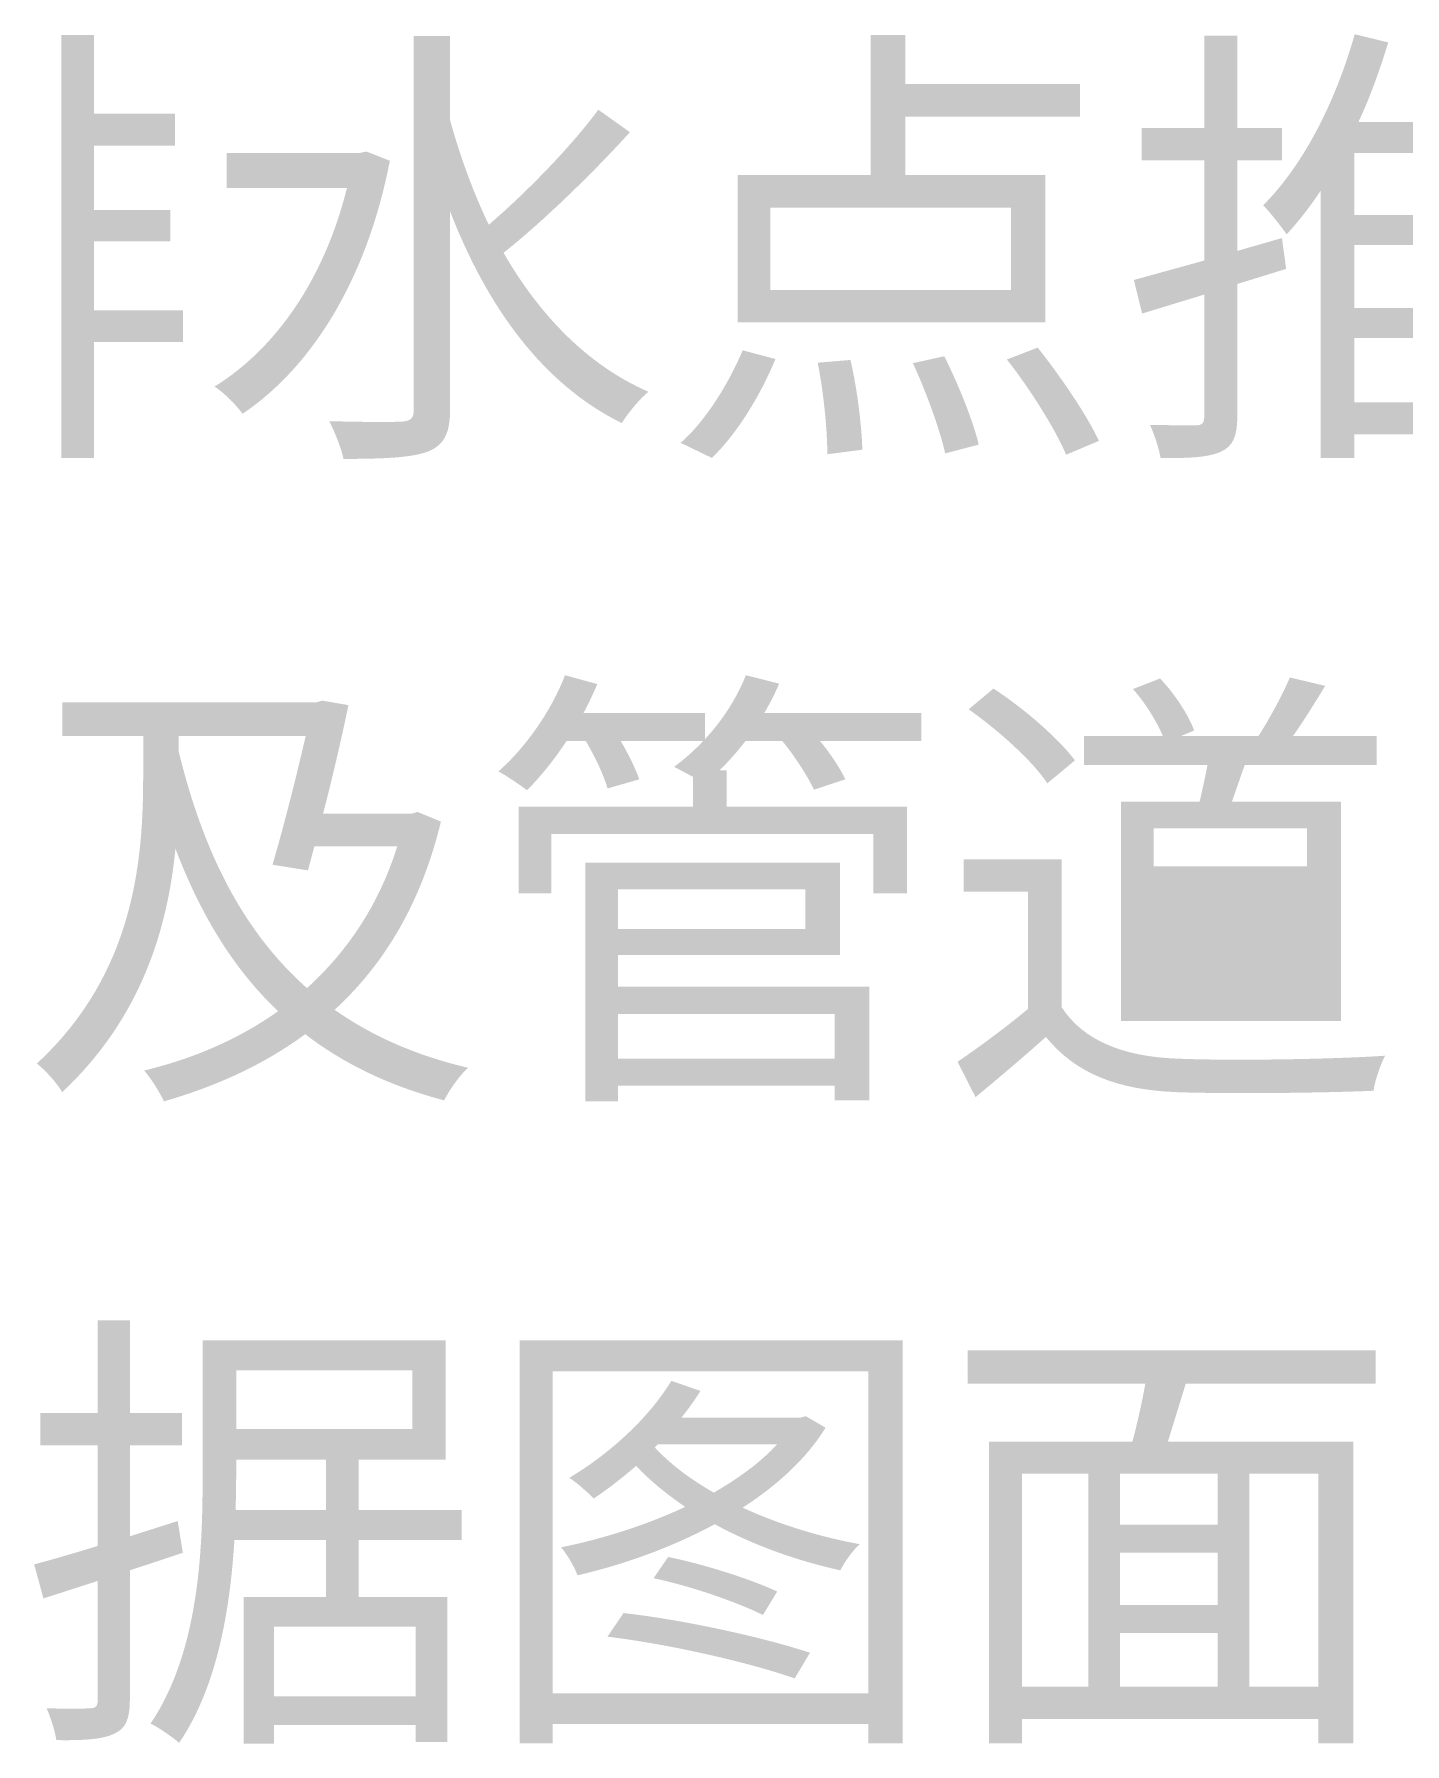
# Model space of a CAD drawing. Header units: millimetres. Extents: x -4600 to 229000, y -4300 to 19460.
# Drawn here: x 21455 to 22309, y 8972 to 10036 of the extents above; entities that cross this region are included whole.
import ezdxf

# ---------------------------------------------------------------- set-up
doc = ezdxf.new("R2010")
doc.units = ezdxf.units.MM
doc.header["$LTSCALE"] = 100
doc.layers.add('A-NOTE', color=7, linetype='Continuous', lineweight=18)

# ---------------------------------------------------------------- blocks, each defined once
blk = doc.blocks.new('A01_SHEET')
at = {"layer": 'A-NOTE'}
blk.add_hatch(color=256, dxfattribs=at).paths.add_polyline_path([(21472.3, 10035.7), (21472.3, 9772.4), (21492.7, 9772.4), (21492.7, 9844.6), (21548, 9844.6), (21548, 9864.3), (21492.7, 9864.3), (21492.7, 9907.3), (21540.2, 9907.3), (21540.2, 9926.8), (21492.7, 9926.8), (21492.7, 9966.9), (21543.1, 9966.9), (21543.1, 9986.7), (21492.7, 9986.7), (21492.7, 10035.7), (21472.3, 10035.7)])
h = blk.add_hatch(color=256, dxfattribs=at)
edge = h.paths.add_edge_path()
edge.add_spline(control_points=[(21806.7, 9989.2), (21789.8, 9966.3), (21762, 9937.7), (21738.5, 9917.6)], knot_values=[0, 0, 0, 0, 1, 1, 1, 1], degree=3, periodic=0)
edge.add_spline(control_points=[(21738.5, 9917.6), (21728.7, 9938), (21720.7, 9960), (21714.4, 9982.7)], knot_values=[0, 0, 0, 0, 1, 1, 1, 1], degree=3, periodic=0)
edge.add_line((21714.4, 9982.7), (21714.4, 10035.1))
edge.add_line((21714.4, 10035.1), (21691.8, 10035.1))
edge.add_line((21691.8, 10035.1), (21691.8, 9802.4))
edge.add_spline(control_points=[(21691.8, 9802.4), (21691.8, 9797), (21689.8, 9795.3), (21684.1, 9795), (21678.3, 9794.7), (21660, 9794.7), (21639.1, 9795.3)], knot_values=[0, 0, 0, 0, 1, 1, 1, 2, 2, 2, 2], degree=3, periodic=0)
edge.add_spline(control_points=[(21639.1, 9795.3), (21642.5, 9789), (21646.8, 9778.1), (21648, 9771.8)], knot_values=[0, 0, 0, 0, 1, 1, 1, 1], degree=3, periodic=0)
edge.add_spline(control_points=[(21648, 9771.8), (21674.6, 9771.8), (21690.9, 9772.7), (21700.7, 9776.4)], knot_values=[0, 0, 0, 0, 1, 1, 1, 1], degree=3, periodic=0)
edge.add_spline(control_points=[(21700.7, 9776.4), (21710.4, 9780.4), (21714.4, 9787.3), (21714.4, 9802.4)], knot_values=[0, 0, 0, 0, 1, 1, 1, 1], degree=3, periodic=0)
edge.add_line((21714.4, 9802.4), (21714.4, 9925.9))
edge.add_spline(control_points=[(21714.4, 9925.9), (21737.3, 9866.9), (21771.7, 9818.5), (21821.3, 9794.1)], knot_values=[0, 0, 0, 0, 1, 1, 1, 1], degree=3, periodic=0)
edge.add_spline(control_points=[(21821.3, 9794.1), (21825.3, 9800.4), (21832.5, 9809.3), (21837.9, 9813.6)], knot_values=[0, 0, 0, 0, 1, 1, 1, 1], degree=3, periodic=0)
edge.add_spline(control_points=[(21837.9, 9813.6), (21799.8, 9830.2), (21770, 9861.5), (21747.7, 9900.1)], knot_values=[0, 0, 0, 0, 1, 1, 1, 1], degree=3, periodic=0)
edge.add_spline(control_points=[(21747.7, 9900.1), (21772.6, 9919.9), (21803.5, 9950), (21826.4, 9975.2)], knot_values=[0, 0, 0, 0, 1, 1, 1, 1], degree=3, periodic=0)
edge.add_line((21826.4, 9975.2), (21806.7, 9989.2))
h = blk.add_hatch(color=256, dxfattribs=at)
h.paths.add_polyline_path([(21893.5, 9948.6), (21893.5, 9856.9), (22085.1, 9856.9), (22085.1, 9948.6), (21997.8, 9948.6), (21997.8, 9984.9), (22106.6, 9984.9), (22106.6, 10005.3), (21997.8, 10005.3), (21997.8, 10035.7), (21976.3, 10035.7), (21976.3, 9948.6), (21893.5, 9948.6)])
h.paths.add_polyline_path([(21913.8, 9928.2), (22063.7, 9928.2), (22063.7, 9876.9), (21913.8, 9876.9), (21913.8, 9928.2)], flags=0)
h = blk.add_hatch(color=256, dxfattribs=at)
edge = h.paths.add_edge_path()
edge.add_line((22184, 10035.4), (22184, 9977.8))
edge.add_line((22184, 9977.8), (22145, 9977.8))
edge.add_line((22145, 9977.8), (22145, 9957.7))
edge.add_line((22145, 9957.7), (22184, 9957.7))
edge.add_line((22184, 9957.7), (22184, 9895.3))
edge.add_line((22184, 9895.3), (22140.2, 9883.2))
edge.add_line((22140.2, 9883.2), (22145.3, 9862.3))
edge.add_line((22145.3, 9862.3), (22184, 9874.1))
edge.add_line((22184, 9874.1), (22184, 9798.2))
edge.add_spline(control_points=[(22184, 9798.2), (22184, 9794.1), (22182.6, 9792.7), (22178.8, 9792.7), (22175.1, 9792.7), (22163.4, 9792.7), (22150.2, 9793)], knot_values=[0, 0, 0, 0, 1, 1, 1, 2, 2, 2, 2], degree=3, periodic=0)
edge.add_spline(control_points=[(22150.2, 9793), (22153, 9787), (22155.9, 9777.8), (22156.8, 9772.4)], knot_values=[0, 0, 0, 0, 1, 1, 1, 1], degree=3, periodic=0)
edge.add_spline(control_points=[(22156.8, 9772.4), (22175.7, 9772.1), (22187.1, 9772.9), (22194.6, 9776.4), (22202, 9779.8), (22204.6, 9786.1), (22204.6, 9798.4)], knot_values=[0, 0, 0, 0, 1, 1, 1, 2, 2, 2, 2], degree=3, periodic=0)
edge.add_line((22204.6, 9798.4), (22204.6, 9880.7))
edge.add_line((22204.6, 9880.7), (22235, 9890.1))
edge.add_line((22235, 9890.1), (22232.4, 9909.3))
edge.add_line((22232.4, 9909.3), (22204.6, 9901.3))
edge.add_line((22204.6, 9901.3), (22204.6, 9957.7))
edge.add_line((22204.6, 9957.7), (22232.4, 9957.7))
edge.add_line((22232.4, 9957.7), (22232.4, 9977.8))
edge.add_line((22232.4, 9977.8), (22204.6, 9977.8))
edge.add_line((22204.6, 9977.8), (22204.6, 10035.4))
edge.add_line((22204.6, 10035.4), (22184, 10035.4))
h = blk.add_hatch(color=256, dxfattribs=at)
edge = h.paths.add_edge_path()
edge.add_spline(control_points=[(22277.7, 10036.2), (22265.9, 9994.4), (22245.9, 9954.9), (22220.7, 9929.7)], knot_values=[0, 0, 0, 0, 1, 1, 1, 1], degree=3, periodic=0)
edge.add_spline(control_points=[(22220.7, 9929.7), (22225.2, 9925.1), (22232.4, 9915.9), (22235.3, 9911.6)], knot_values=[0, 0, 0, 0, 1, 1, 1, 1], degree=3, periodic=0)
edge.add_spline(control_points=[(22235.3, 9911.6), (22242.7, 9919.6), (22249.9, 9928.8), (22256.5, 9938.8)], knot_values=[0, 0, 0, 0, 1, 1, 1, 1], degree=3, periodic=0)
edge.add_line((22256.5, 9938.8), (22256.5, 9772.4))
edge.add_line((22256.5, 9772.4), (22277.4, 9772.4))
edge.add_line((22277.4, 9772.4), (22277.4, 9787))
edge.add_line((22277.4, 9787), (22407.4, 9787))
edge.add_line((22407.4, 9787), (22407.4, 9807))
edge.add_line((22407.4, 9807), (22344.1, 9807))
edge.add_line((22344.1, 9807), (22344.1, 9847.1))
edge.add_line((22344.1, 9847.1), (22395.7, 9847.1))
edge.add_line((22395.7, 9847.1), (22395.7, 9865.8))
edge.add_line((22395.7, 9865.8), (22344.1, 9865.8))
edge.add_line((22344.1, 9865.8), (22344.1, 9905))
edge.add_line((22344.1, 9905), (22395.7, 9905))
edge.add_line((22395.7, 9905), (22395.7, 9923.6))
edge.add_line((22395.7, 9923.6), (22344.1, 9923.6))
edge.add_line((22344.1, 9923.6), (22344.1, 9962.3))
edge.add_line((22344.1, 9962.3), (22402.6, 9962.3))
edge.add_line((22402.6, 9962.3), (22402.6, 9981.5))
edge.add_line((22402.6, 9981.5), (22345.3, 9981.5))
edge.add_spline(control_points=[(22345.3, 9981.5), (22352.4, 9996.1), (22359.9, 10013.9), (22366.2, 10029.6)], knot_values=[0, 0, 0, 0, 1, 1, 1, 1], degree=3, periodic=0)
edge.add_line((22366.2, 10029.6), (22343.8, 10035.1))
edge.add_spline(control_points=[(22343.8, 10035.1), (22339.5, 10019.3), (22331.5, 9998.1), (22324.1, 9981.5)], knot_values=[0, 0, 0, 0, 1, 1, 1, 1], degree=3, periodic=0)
edge.add_line((22324.1, 9981.5), (22280, 9981.5))
edge.add_spline(control_points=[(22280, 9981.5), (22287.4, 9997.3), (22293.4, 10014.2), (22298.6, 10031.1)], knot_values=[0, 0, 0, 0, 1, 1, 1, 1], degree=3, periodic=0)
edge.add_line((22298.6, 10031.1), (22277.7, 10036.2))
h.paths.add_polyline_path([(22323.8, 9847.1), (22323.8, 9807), (22277.4, 9807), (22277.4, 9847.1), (22323.8, 9847.1)], flags=0)
h.paths.add_polyline_path([(22323.8, 9905), (22323.8, 9865.8), (22277.4, 9865.8), (22277.4, 9905), (22323.8, 9905)], flags=0)
h.paths.add_polyline_path([(22323.8, 9923.6), (22277.4, 9923.6), (22277.4, 9962.3), (22323.8, 9962.3), (22323.8, 9923.6)], flags=0)
h = blk.add_hatch(color=256, dxfattribs=at)
edge = h.paths.add_edge_path()
edge.add_line((21575.2, 9962.3), (21575.2, 9940.5))
edge.add_line((21575.2, 9940.5), (21650.2, 9940.5))
edge.add_spline(control_points=[(21650.2, 9940.5), (21635.9, 9883.2), (21605.6, 9840.3), (21567.7, 9816.8)], knot_values=[0, 0, 0, 0, 1, 1, 1, 1], degree=3, periodic=0)
edge.add_spline(control_points=[(21567.7, 9816.8), (21573.2, 9813.6), (21581.5, 9805), (21585.2, 9799.9)], knot_values=[0, 0, 0, 0, 1, 1, 1, 1], degree=3, periodic=0)
edge.add_spline(control_points=[(21585.2, 9799.9), (21627.3, 9828.2), (21662.3, 9882.1), (21676.9, 9957.4)], knot_values=[0, 0, 0, 0, 1, 1, 1, 1], degree=3, periodic=0)
edge.add_line((21676.9, 9957.4), (21662.3, 9963.2))
edge.add_line((21662.3, 9963.2), (21658.3, 9962.3))
edge.add_line((21658.3, 9962.3), (21575.2, 9962.3))
h = blk.add_hatch(color=256, dxfattribs=at)
edge = h.paths.add_edge_path()
edge.add_spline(control_points=[(21896.6, 9839.4), (21887.7, 9818.2), (21873.1, 9795), (21858, 9781.8)], knot_values=[0, 0, 0, 0, 1, 1, 1, 1], degree=3, periodic=0)
edge.add_line((21858, 9781.8), (21877.4, 9772.4))
edge.add_spline(control_points=[(21877.4, 9772.4), (21893.2, 9787.6), (21907.8, 9811.6), (21917, 9834)], knot_values=[0, 0, 0, 0, 1, 1, 1, 1], degree=3, periodic=0)
edge.add_line((21917, 9834), (21896.6, 9839.4))
h = blk.add_hatch(color=256, dxfattribs=at)
edge = h.paths.add_edge_path()
edge.add_spline(control_points=[(22002.6, 9831.4), (22010.9, 9813.6), (22019.5, 9789.6), (22022.7, 9775.2)], knot_values=[0, 0, 0, 0, 1, 1, 1, 1], degree=3, periodic=0)
edge.add_line((22022.7, 9775.2), (22043.6, 9780.7))
edge.add_spline(control_points=[(22043.6, 9780.7), (22040.2, 9795), (22031, 9818.2), (22022.1, 9835.7)], knot_values=[0, 0, 0, 0, 1, 1, 1, 1], degree=3, periodic=0)
edge.add_line((22022.1, 9835.7), (22002.6, 9831.4))
h = blk.add_hatch(color=256, dxfattribs=at)
edge = h.paths.add_edge_path()
edge.add_spline(control_points=[(22061.1, 9833.7), (22075.4, 9815.6), (22091.4, 9790.1), (22098, 9774.4)], knot_values=[0, 0, 0, 0, 1, 1, 1, 1], degree=3, periodic=0)
edge.add_line((22098, 9774.4), (22118.4, 9783))
edge.add_spline(control_points=[(22118.4, 9783), (22111.2, 9798.7), (22094.6, 9823.1), (22080.3, 9841.1)], knot_values=[0, 0, 0, 0, 1, 1, 1, 1], degree=3, periodic=0)
edge.add_line((22080.3, 9841.1), (22061.1, 9833.7))
h = blk.add_hatch(color=256, dxfattribs=at)
edge = h.paths.add_edge_path()
edge.add_spline(control_points=[(21943.3, 9831.7), (21947.1, 9813), (21949.3, 9789), (21949.3, 9774.7)], knot_values=[0, 0, 0, 0, 1, 1, 1, 1], degree=3, periodic=0)
edge.add_line((21949.3, 9774.7), (21971.1, 9777.5))
edge.add_spline(control_points=[(21971.1, 9777.5), (21970.8, 9791.3), (21968, 9815.1), (21963.7, 9833.4)], knot_values=[0, 0, 0, 0, 1, 1, 1, 1], degree=3, periodic=0)
edge.add_line((21963.7, 9833.4), (21943.3, 9831.7))
h = blk.add_hatch(color=256, dxfattribs=at)
edge = h.paths.add_edge_path()
edge.add_spline(control_points=[(21898.6, 9637.1), (21892.9, 9622.8), (21884, 9609), (21873.1, 9597.3)], knot_values=[0, 0, 0, 0, 1, 1, 1, 1], degree=3, periodic=0)
edge.add_line((21873.1, 9597.3), (21873.1, 9613.6))
edge.add_line((21873.1, 9613.6), (21797.5, 9613.6))
edge.add_spline(control_points=[(21797.5, 9613.6), (21800.7, 9619.6), (21803.5, 9625.6), (21806.1, 9631.6)], knot_values=[0, 0, 0, 0, 1, 1, 1, 1], degree=3, periodic=0)
edge.add_line((21806.1, 9631.6), (21786, 9637.1))
edge.add_spline(control_points=[(21786, 9637.1), (21777.2, 9614.5), (21761.4, 9592.1), (21744.5, 9577.2)], knot_values=[0, 0, 0, 0, 1, 1, 1, 1], degree=3, periodic=0)
edge.add_spline(control_points=[(21744.5, 9577.2), (21749.4, 9574.6), (21758.3, 9568.6), (21762.3, 9565.5)], knot_values=[0, 0, 0, 0, 1, 1, 1, 1], degree=3, periodic=0)
edge.add_spline(control_points=[(21762.3, 9565.5), (21770.6, 9573.8), (21779.2, 9584.4), (21786.9, 9596.1)], knot_values=[0, 0, 0, 0, 1, 1, 1, 1], degree=3, periodic=0)
edge.add_line((21786.9, 9596.1), (21798.9, 9596.1))
edge.add_spline(control_points=[(21798.9, 9596.1), (21804.7, 9586.4), (21810.4, 9574.3), (21812.4, 9566.6)], knot_values=[0, 0, 0, 0, 1, 1, 1, 1], degree=3, periodic=0)
edge.add_line((21812.4, 9566.6), (21832.2, 9572.3))
edge.add_spline(control_points=[(21832.2, 9572.3), (21829.9, 9578.9), (21825.6, 9587.8), (21820.7, 9596.1)], knot_values=[0, 0, 0, 0, 1, 1, 1, 1], degree=3, periodic=0)
edge.add_line((21820.7, 9596.1), (21872, 9596.1))
edge.add_spline(control_points=[(21872, 9596.1), (21866.3, 9590.1), (21860.2, 9584.7), (21853.9, 9580.1)], knot_values=[0, 0, 0, 0, 1, 1, 1, 1], degree=3, periodic=0)
edge.add_line((21853.9, 9580.1), (21865.7, 9573.8))
edge.add_line((21865.7, 9573.8), (21865.7, 9555.2))
edge.add_line((21865.7, 9555.2), (21757.1, 9555.2))
edge.add_line((21757.1, 9555.2), (21757.1, 9501.3))
edge.add_line((21757.1, 9501.3), (21777.4, 9501.3))
edge.add_line((21777.4, 9501.3), (21777.4, 9538.2))
edge.add_line((21777.4, 9538.2), (21978, 9538.2))
edge.add_line((21978, 9538.2), (21978, 9501.3))
edge.add_line((21978, 9501.3), (21998.9, 9501.3))
edge.add_line((21998.9, 9501.3), (21998.9, 9555.2))
edge.add_line((21998.9, 9555.2), (21886.6, 9555.2))
edge.add_line((21886.6, 9555.2), (21886.6, 9577.8))
edge.add_line((21886.6, 9577.8), (21882, 9577.8))
edge.add_spline(control_points=[(21882, 9577.8), (21887.7, 9583.2), (21893.2, 9589.5), (21898.3, 9596.1)], knot_values=[0, 0, 0, 0, 1, 1, 1, 1], degree=3, periodic=0)
edge.add_line((21898.3, 9596.1), (21921.3, 9596.1))
edge.add_spline(control_points=[(21921.3, 9596.1), (21929.3, 9586.4), (21937.3, 9573.8), (21941, 9565.8)], knot_values=[0, 0, 0, 0, 1, 1, 1, 1], degree=3, periodic=0)
edge.add_line((21941, 9565.8), (21960.5, 9572.3))
edge.add_spline(control_points=[(21960.5, 9572.3), (21957.4, 9578.9), (21951.4, 9588.1), (21944.8, 9596.1)], knot_values=[0, 0, 0, 0, 1, 1, 1, 1], degree=3, periodic=0)
edge.add_line((21944.8, 9596.1), (22007.8, 9596.1))
edge.add_line((22007.8, 9596.1), (22007.8, 9613.6))
edge.add_line((22007.8, 9613.6), (21910.1, 9613.6))
edge.add_spline(control_points=[(21910.1, 9613.6), (21913.5, 9619.6), (21916.7, 9625.6), (21919.3, 9631.9)], knot_values=[0, 0, 0, 0, 1, 1, 1, 1], degree=3, periodic=0)
edge.add_line((21919.3, 9631.9), (21898.6, 9637.1))
h = blk.add_hatch(color=256, dxfattribs=at)
edge = h.paths.add_edge_path()
edge.add_line((22132.1, 9558.3), (22132.1, 9421.9))
edge.add_line((22132.1, 9421.9), (22269.1, 9421.9))
edge.add_line((22269.1, 9421.9), (22269.1, 9558.3))
edge.add_line((22269.1, 9558.3), (22201.2, 9558.3))
edge.add_line((22201.2, 9558.3), (22209.2, 9581.2))
edge.add_line((22209.2, 9581.2), (22291.4, 9581.2))
edge.add_line((22291.4, 9581.2), (22291.4, 9599.3))
edge.add_line((22291.4, 9599.3), (22239.3, 9599.3))
edge.add_spline(control_points=[(22239.3, 9599.3), (22245.6, 9608.2), (22252.7, 9619.6), (22259.3, 9630.5)], knot_values=[0, 0, 0, 0, 1, 1, 1, 1], degree=3, periodic=0)
edge.add_line((22259.3, 9630.5), (22237.3, 9635.7))
edge.add_spline(control_points=[(22237.3, 9635.7), (22233, 9625.3), (22224.4, 9609.6), (22217.8, 9599.3)], knot_values=[0, 0, 0, 0, 1, 1, 1, 1], degree=3, periodic=0)
edge.add_line((22217.8, 9599.3), (22169.7, 9599.3))
edge.add_line((22169.7, 9599.3), (22177.7, 9602.7))
edge.add_spline(control_points=[(22177.7, 9602.7), (22174.5, 9611.9), (22165.6, 9625.6), (22156.5, 9635.1)], knot_values=[0, 0, 0, 0, 1, 1, 1, 1], degree=3, periodic=0)
edge.add_line((22156.5, 9635.1), (22139.6, 9628.5))
edge.add_spline(control_points=[(22139.6, 9628.5), (22147.3, 9619.9), (22154.5, 9608.2), (22158.2, 9599.3)], knot_values=[0, 0, 0, 0, 1, 1, 1, 1], degree=3, periodic=0)
edge.add_line((22158.2, 9599.3), (22109.2, 9599.3))
edge.add_line((22109.2, 9599.3), (22109.2, 9581.2))
edge.add_line((22109.2, 9581.2), (22186, 9581.2))
edge.add_spline(control_points=[(22186, 9581.2), (22184.6, 9573.8), (22182.8, 9565.5), (22181.1, 9558.3)], knot_values=[0, 0, 0, 0, 1, 1, 1, 1], degree=3, periodic=0)
edge.add_line((22181.1, 9558.3), (22132.1, 9558.3))
h.paths.add_polyline_path([(22152.5, 9541.7), (22247.9, 9541.7), (22247.9, 9518.2), (22152.5, 9518.2), (22152.5, 9541.7)], flags=0)
h = blk.add_hatch(color=256, dxfattribs=at)
edge = h.paths.add_edge_path()
edge.add_spline(control_points=[(22037.3, 9615.9), (22055.6, 9603), (22077.1, 9583.8), (22086.3, 9569.8)], knot_values=[0, 0, 0, 0, 1, 1, 1, 1], degree=3, periodic=0)
edge.add_line((22086.3, 9569.8), (22103.5, 9584.1))
edge.add_spline(control_points=[(22103.5, 9584.1), (22093.2, 9597.8), (22071.7, 9616.5), (22052.8, 9628.8)], knot_values=[0, 0, 0, 0, 1, 1, 1, 1], degree=3, periodic=0)
edge.add_line((22052.8, 9628.8), (22037.3, 9615.9))
h = blk.add_hatch(color=256, dxfattribs=at)
edge = h.paths.add_edge_path()
edge.add_line((21472.9, 9620.2), (21472.9, 9599.3))
edge.add_line((21472.9, 9599.3), (21523.3, 9599.3))
edge.add_line((21523.3, 9599.3), (21523.3, 9575.2))
edge.add_spline(control_points=[(21523.3, 9575.2), (21523.3, 9523.9), (21518.7, 9452.3), (21457.1, 9395.3)], knot_values=[0, 0, 0, 0, 1, 1, 1, 1], degree=3, periodic=0)
edge.add_spline(control_points=[(21457.1, 9395.3), (21462, 9391.6), (21469.8, 9383), (21472.9, 9377.5)], knot_values=[0, 0, 0, 0, 1, 1, 1, 1], degree=3, periodic=0)
edge.add_spline(control_points=[(21472.9, 9377.5), (21522.8, 9424.5), (21538.5, 9480.1), (21543.4, 9529.1)], knot_values=[0, 0, 0, 0, 1, 1, 1, 1], degree=3, periodic=0)
edge.add_spline(control_points=[(21543.4, 9529.1), (21558.9, 9488.4), (21579.2, 9454.6), (21607.3, 9427.9)], knot_values=[0, 0, 0, 0, 1, 1, 1, 1], degree=3, periodic=0)
edge.add_spline(control_points=[(21607.3, 9427.9), (21582.3, 9410.2), (21554, 9398.2), (21523.9, 9391)], knot_values=[0, 0, 0, 0, 1, 1, 1, 1], degree=3, periodic=0)
edge.add_spline(control_points=[(21523.9, 9391), (21528.2, 9386.1), (21533.6, 9377.5), (21536.2, 9371.8)], knot_values=[0, 0, 0, 0, 1, 1, 1, 1], degree=3, periodic=0)
edge.add_spline(control_points=[(21536.2, 9371.8), (21568.3, 9381), (21598.1, 9394.4), (21624.2, 9413.6)], knot_values=[0, 0, 0, 0, 1, 1, 1, 1], degree=3, periodic=0)
edge.add_spline(control_points=[(21624.2, 9413.6), (21648, 9395.3), (21676.3, 9381.5), (21710.7, 9372.4)], knot_values=[0, 0, 0, 0, 1, 1, 1, 1], degree=3, periodic=0)
edge.add_spline(control_points=[(21710.7, 9372.4), (21713.8, 9378.7), (21720.4, 9388.1), (21725.6, 9392.7)], knot_values=[0, 0, 0, 0, 1, 1, 1, 1], degree=3, periodic=0)
edge.add_spline(control_points=[(21725.6, 9392.7), (21692.9, 9400.4), (21665.7, 9412.5), (21642.5, 9428.8)], knot_values=[0, 0, 0, 0, 1, 1, 1, 1], degree=3, periodic=0)
edge.add_spline(control_points=[(21642.5, 9428.8), (21673.2, 9456.9), (21696.4, 9495), (21708.7, 9546)], knot_values=[0, 0, 0, 0, 1, 1, 1, 1], degree=3, periodic=0)
edge.add_line((21708.7, 9546), (21694.1, 9552))
edge.add_line((21694.1, 9552), (21690.4, 9550.9))
edge.add_line((21690.4, 9550.9), (21635.3, 9550.9))
edge.add_spline(control_points=[(21635.3, 9550.9), (21641.4, 9574.3), (21647.1, 9599), (21651.1, 9618.5)], knot_values=[0, 0, 0, 0, 1, 1, 1, 1], degree=3, periodic=0)
edge.add_line((21651.1, 9618.5), (21634.8, 9621.3))
edge.add_line((21634.8, 9621.3), (21631.1, 9620.2))
edge.add_line((21631.1, 9620.2), (21472.9, 9620.2))
edge = h.paths.add_edge_path(flags=0)
edge.add_spline(control_points=[(21625.3, 9442.3), (21584.9, 9478.1), (21560.3, 9528.2), (21545.4, 9589.8)], knot_values=[0, 0, 0, 0, 1, 1, 1, 1], degree=3, periodic=0)
edge.add_line((21545.4, 9589.8), (21545.4, 9599.3))
edge.add_line((21545.4, 9599.3), (21624.5, 9599.3))
edge.add_spline(control_points=[(21624.5, 9599.3), (21619, 9575.5), (21611, 9543.4), (21603.8, 9519.1)], knot_values=[0, 0, 0, 0, 1, 1, 1, 1], degree=3, periodic=0)
edge.add_line((21603.8, 9519.1), (21625.9, 9515.6))
edge.add_line((21625.9, 9515.6), (21629.9, 9530.5))
edge.add_line((21629.9, 9530.5), (21681.5, 9530.5))
edge.add_spline(control_points=[(21681.5, 9530.5), (21670, 9493.8), (21650.2, 9464.9), (21625.3, 9442.3)], knot_values=[0, 0, 0, 0, 1, 1, 1, 1], degree=3, periodic=0)
h = blk.add_hatch(color=256, dxfattribs=at)
h.paths.add_polyline_path([(21798.6, 9520.5), (21798.6, 9371.8), (21819, 9371.8), (21819, 9381.5), (21953.9, 9381.5), (21953.9, 9372.4), (21975.4, 9372.4), (21975.4, 9443.1), (21819, 9443.1), (21819, 9462.9), (21957.1, 9462.9), (21957.1, 9520.5), (21798.6, 9520.5)])
h.paths.add_polyline_path([(21953.9, 9398.4), (21819, 9398.4), (21819, 9426.2), (21953.9, 9426.2), (21953.9, 9398.4)], flags=0)
h.paths.add_polyline_path([(21819, 9503.9), (21935.6, 9503.9), (21935.6, 9479.2), (21819, 9479.2), (21819, 9503.9)], flags=0)
h = blk.add_hatch(color=256, dxfattribs=at)
edge = h.paths.add_edge_path()
edge.add_line((22095.2, 9522.5), (22034.1, 9522.5))
edge.add_line((22034.1, 9522.5), (22034.1, 9502.4))
edge.add_line((22034.1, 9502.4), (22074.3, 9502.4))
edge.add_line((22074.3, 9502.4), (22074.3, 9429.4))
edge.add_spline(control_points=[(22074.3, 9429.4), (22059.9, 9417.3), (22043.3, 9405.3), (22030.4, 9396.4)], knot_values=[0, 0, 0, 0, 1, 1, 1, 1], degree=3, periodic=0)
edge.add_line((22030.4, 9396.4), (22041.6, 9374.4))
edge.add_spline(control_points=[(22041.6, 9374.4), (22057.1, 9387.3), (22071.7, 9399.6), (22085.4, 9411.9)], knot_values=[0, 0, 0, 0, 1, 1, 1, 1], degree=3, periodic=0)
edge.add_spline(control_points=[(22085.4, 9411.9), (22103.8, 9389.3), (22129.5, 9379), (22167.1, 9377.5), (22198.9, 9376.4), (22258.2, 9377), (22289.4, 9378.4)], knot_values=[0, 0, 0, 0, 1, 1, 1, 2, 2, 2, 2], degree=3, periodic=0)
edge.add_spline(control_points=[(22289.4, 9378.4), (22290.3, 9385), (22294, 9395.3), (22296.6, 9400.2)], knot_values=[0, 0, 0, 0, 1, 1, 1, 1], degree=3, periodic=0)
edge.add_spline(control_points=[(22296.6, 9400.2), (22262.5, 9397.9), (22198.3, 9397), (22167.1, 9398.4), (22133.8, 9399.6), (22108.6, 9409.6), (22095.2, 9430.5)], knot_values=[0, 0, 0, 0, 1, 1, 1, 2, 2, 2, 2], degree=3, periodic=0)
edge.add_line((22095.2, 9430.5), (22095.2, 9522.5))
h.paths.add_polyline_path([(22152.5, 9462.9), (22247.9, 9462.9), (22247.9, 9438.8), (22152.5, 9438.8), (22152.5, 9462.9)], flags=0)
h.paths.add_polyline_path([(22152.5, 9502.4), (22247.9, 9502.4), (22247.9, 9478.7), (22152.5, 9478.7), (22152.5, 9502.4)], flags=0)
h = blk.add_hatch(color=256, dxfattribs=at)
edge = h.paths.add_edge_path()
edge.add_line((21495, 9235.4), (21495, 9177.8))
edge.add_line((21495, 9177.8), (21459.2, 9177.8))
edge.add_line((21459.2, 9177.8), (21459.2, 9157.7))
edge.add_line((21459.2, 9157.7), (21495, 9157.7))
edge.add_line((21495, 9157.7), (21495, 9095))
edge.add_spline(control_points=[(21495, 9095), (21480.1, 9090.4), (21466.3, 9086.4), (21455.4, 9083.5)], knot_values=[0, 0, 0, 0, 1, 1, 1, 1], degree=3, periodic=0)
edge.add_line((21455.4, 9083.5), (21461.2, 9062.3))
edge.add_line((21461.2, 9062.3), (21495, 9073.2))
edge.add_line((21495, 9073.2), (21495, 8999))
edge.add_spline(control_points=[(21495, 8999), (21495, 8995), (21493.5, 8993.9), (21490.1, 8993.9)], knot_values=[0, 0, 0, 0, 1, 1, 1, 1], degree=3, periodic=0)
edge.add_spline(control_points=[(21490.1, 8993.9), (21486.7, 8993.6), (21475.5, 8993.6), (21463.2, 8993.9)], knot_values=[0, 0, 0, 0, 1, 1, 1, 1], degree=3, periodic=0)
edge.add_spline(control_points=[(21463.2, 8993.9), (21465.7, 8988.1), (21468.6, 8979.2), (21469.2, 8974.1)], knot_values=[0, 0, 0, 0, 1, 1, 1, 1], degree=3, periodic=0)
edge.add_spline(control_points=[(21469.2, 8974.1), (21487.2, 8973.8), (21498.4, 8974.7), (21505.3, 8978.1)], knot_values=[0, 0, 0, 0, 1, 1, 1, 1], degree=3, periodic=0)
edge.add_spline(control_points=[(21505.3, 8978.1), (21512.4, 8981.2), (21515, 8987.3), (21515, 8999)], knot_values=[0, 0, 0, 0, 1, 1, 1, 1], degree=3, periodic=0)
edge.add_line((21515, 8999), (21515, 9079.8))
edge.add_line((21515, 9079.8), (21548, 9090.7))
edge.add_line((21548, 9090.7), (21544.8, 9110.5))
edge.add_line((21544.8, 9110.5), (21515, 9101))
edge.add_line((21515, 9101), (21515, 9157.7))
edge.add_line((21515, 9157.7), (21547.4, 9157.7))
edge.add_line((21547.4, 9157.7), (21547.4, 9177.8))
edge.add_line((21547.4, 9177.8), (21515, 9177.8))
edge.add_line((21515, 9177.8), (21515, 9235.4))
edge.add_line((21515, 9235.4), (21495, 9235.4))
h = blk.add_hatch(color=256, dxfattribs=at)
edge = h.paths.add_edge_path()
edge.add_line((21585.8, 9063.2), (21585.8, 8971.8))
edge.add_line((21585.8, 8971.8), (21604.7, 8971.8))
edge.add_line((21604.7, 8971.8), (21604.7, 8983.5))
edge.add_line((21604.7, 8983.5), (21692.9, 8983.5))
edge.add_line((21692.9, 8983.5), (21692.9, 8972.9))
edge.add_line((21692.9, 8972.9), (21712.7, 8972.9))
edge.add_line((21712.7, 8972.9), (21712.7, 9063.2))
edge.add_line((21712.7, 9063.2), (21657.4, 9063.2))
edge.add_line((21657.4, 9063.2), (21657.4, 9098.7))
edge.add_line((21657.4, 9098.7), (21721.6, 9098.7))
edge.add_line((21721.6, 9098.7), (21721.6, 9117.3))
edge.add_line((21721.6, 9117.3), (21657.4, 9117.3))
edge.add_line((21657.4, 9117.3), (21657.4, 9148.8))
edge.add_line((21657.4, 9148.8), (21711.6, 9148.8))
edge.add_line((21711.6, 9148.8), (21711.6, 9223))
edge.add_line((21711.6, 9223), (21560.3, 9223))
edge.add_line((21560.3, 9223), (21560.3, 9136.5))
edge.add_spline(control_points=[(21560.3, 9136.5), (21560.3, 9091), (21557.7, 9028.5), (21527.9, 8984.4)], knot_values=[0, 0, 0, 0, 1, 1, 1, 1], degree=3, periodic=0)
edge.add_spline(control_points=[(21527.9, 8984.4), (21532.8, 8982.1), (21541.7, 8975.8), (21545.7, 8972.4)], knot_values=[0, 0, 0, 0, 1, 1, 1, 1], degree=3, periodic=0)
edge.add_spline(control_points=[(21545.7, 8972.4), (21569.5, 9007.3), (21577.5, 9056), (21580.1, 9098.7)], knot_values=[0, 0, 0, 0, 1, 1, 1, 1], degree=3, periodic=0)
edge.add_line((21580.1, 9098.7), (21637.1, 9098.7))
edge.add_line((21637.1, 9098.7), (21637.1, 9063.2))
edge.add_line((21637.1, 9063.2), (21585.8, 9063.2))
h.paths.add_polyline_path([(21581.2, 9204.4), (21690.9, 9204.4), (21690.9, 9167.8), (21581.2, 9167.8), (21581.2, 9204.4)], flags=0)
h.paths.add_polyline_path([(21604.7, 9001.3), (21604.7, 9044.8), (21692.9, 9044.8), (21692.9, 9001.3), (21604.7, 9001.3)], flags=0)
h.paths.add_polyline_path([(21581.2, 9148.8), (21637.1, 9148.8), (21637.1, 9117.3), (21580.9, 9117.3), (21581.2, 9136.5), (21581.2, 9148.8)], flags=0)
h = blk.add_hatch(color=256, dxfattribs=at)
h.paths.add_polyline_path([(21757.7, 9223), (21757.7, 8972.1), (21778.3, 8972.1), (21778.3, 8984.1), (21974.8, 8984.1), (21974.8, 8972.1), (21996.3, 8972.1), (21996.3, 9223), (21757.7, 9223)])
h.paths.add_polyline_path([(21778.3, 9003.3), (21778.3, 9203.6), (21974.8, 9203.6), (21974.8, 9003.3), (21778.3, 9003.3)], flags=0)
edge = h.paths.add_edge_path(flags=0)
edge.add_spline(control_points=[(21852.2, 9197.8), (21837.9, 9174.3), (21813.3, 9152), (21788.6, 9137.4)], knot_values=[0, 0, 0, 0, 1, 1, 1, 1], degree=3, periodic=0)
edge.add_spline(control_points=[(21788.6, 9137.4), (21793.2, 9134.5), (21800.7, 9127.9), (21803.8, 9124.5)], knot_values=[0, 0, 0, 0, 1, 1, 1, 1], degree=3, periodic=0)
edge.add_spline(control_points=[(21803.8, 9124.5), (21812.4, 9130.2), (21821.3, 9137.1), (21830.2, 9144.8)], knot_values=[0, 0, 0, 0, 1, 1, 1, 1], degree=3, periodic=0)
edge.add_spline(control_points=[(21830.2, 9144.8), (21838.8, 9135.7), (21849.4, 9127.1), (21860.8, 9119.3)], knot_values=[0, 0, 0, 0, 1, 1, 1, 1], degree=3, periodic=0)
edge.add_spline(control_points=[(21860.8, 9119.3), (21836.5, 9107.9), (21809, 9099.3), (21783.5, 9094.1)], knot_values=[0, 0, 0, 0, 1, 1, 1, 1], degree=3, periodic=0)
edge.add_spline(control_points=[(21783.5, 9094.1), (21787.2, 9090.1), (21791.8, 9081.8), (21793.8, 9076.7)], knot_values=[0, 0, 0, 0, 1, 1, 1, 1], degree=3, periodic=0)
edge.add_spline(control_points=[(21793.8, 9076.7), (21821.9, 9083.2), (21851.9, 9093.8), (21879.2, 9108.5)], knot_values=[0, 0, 0, 0, 1, 1, 1, 1], degree=3, periodic=0)
edge.add_spline(control_points=[(21879.2, 9108.5), (21902.9, 9095.6), (21930.2, 9085.8), (21957.4, 9079.8)], knot_values=[0, 0, 0, 0, 1, 1, 1, 1], degree=3, periodic=0)
edge.add_spline(control_points=[(21957.4, 9079.8), (21959.9, 9085), (21965.4, 9092.4), (21969.4, 9096.1)], knot_values=[0, 0, 0, 0, 1, 1, 1, 1], degree=3, periodic=0)
edge.add_spline(control_points=[(21969.4, 9096.1), (21944.2, 9100.7), (21919, 9108.5), (21896.6, 9118.8)], knot_values=[0, 0, 0, 0, 1, 1, 1, 1], degree=3, periodic=0)
edge.add_spline(control_points=[(21896.6, 9118.8), (21918.1, 9132.8), (21936.2, 9149.1), (21948.2, 9168.6)], knot_values=[0, 0, 0, 0, 1, 1, 1, 1], degree=3, periodic=0)
edge.add_line((21948.2, 9168.6), (21935.9, 9175.8))
edge.add_line((21935.9, 9175.8), (21932.7, 9174.9))
edge.add_line((21932.7, 9174.9), (21858.5, 9174.9))
edge.add_spline(control_points=[(21858.5, 9174.9), (21862.8, 9180.4), (21866.8, 9185.8), (21870.3, 9191.5)], knot_values=[0, 0, 0, 0, 1, 1, 1, 1], degree=3, periodic=0)
edge.add_line((21870.3, 9191.5), (21852.2, 9197.8))
edge = h.paths.add_edge_path(flags=0)
edge.add_line((21841.9, 9156.3), (21843.9, 9158.3))
edge.add_line((21843.9, 9158.3), (21918.1, 9158.3))
edge.add_spline(control_points=[(21918.1, 9158.3), (21907.8, 9147.1), (21894.1, 9137.1), (21878.6, 9128.2)], knot_values=[0, 0, 0, 0, 1, 1, 1, 1], degree=3, periodic=0)
edge.add_spline(control_points=[(21878.6, 9128.2), (21864, 9136.5), (21851.4, 9146), (21841.9, 9156.3)], knot_values=[0, 0, 0, 0, 1, 1, 1, 1], degree=3, periodic=0)
edge = h.paths.add_edge_path(flags=0)
edge.add_spline(control_points=[(21812.4, 9038.5), (21851.9, 9033.7), (21901.5, 9022.2), (21929, 9012.5)], knot_values=[0, 0, 0, 0, 1, 1, 1, 1], degree=3, periodic=0)
edge.add_line((21929, 9012.5), (21938.5, 9028.5))
edge.add_spline(control_points=[(21938.5, 9028.5), (21910.7, 9037.7), (21861.1, 9048.9), (21822.4, 9053.2)], knot_values=[0, 0, 0, 0, 1, 1, 1, 1], degree=3, periodic=0)
edge.add_line((21822.4, 9053.2), (21812.4, 9038.5))
edge = h.paths.add_edge_path(flags=0)
edge.add_spline(control_points=[(21841.1, 9074.9), (21864, 9070.1), (21893.2, 9060), (21909.2, 9052)], knot_values=[0, 0, 0, 0, 1, 1, 1, 1], degree=3, periodic=0)
edge.add_line((21909.2, 9052), (21918.1, 9066.6))
edge.add_spline(control_points=[(21918.1, 9066.6), (21902.1, 9074.1), (21873.1, 9083.5), (21850.2, 9088.1)], knot_values=[0, 0, 0, 0, 1, 1, 1, 1], degree=3, periodic=0)
edge.add_line((21850.2, 9088.1), (21841.1, 9074.9))
h = blk.add_hatch(color=256, dxfattribs=at)
edge = h.paths.add_edge_path()
edge.add_line((22036.7, 9216.7), (22036.7, 9196.1))
edge.add_line((22036.7, 9196.1), (22147.3, 9196.1))
edge.add_spline(control_points=[(22147.3, 9196.1), (22145.3, 9184.4), (22142.2, 9170.9), (22139.3, 9160)], knot_values=[0, 0, 0, 0, 1, 1, 1, 1], degree=3, periodic=0)
edge.add_line((22139.3, 9160), (22049.9, 9160))
edge.add_line((22049.9, 9160), (22049.9, 8972.1))
edge.add_line((22049.9, 8972.1), (22070.5, 8972.1))
edge.add_line((22070.5, 8972.1), (22070.5, 8987.3))
edge.add_line((22070.5, 8987.3), (22255, 8987.3))
edge.add_line((22255, 8987.3), (22255, 8972.1))
edge.add_line((22255, 8972.1), (22276.8, 8972.1))
edge.add_line((22276.8, 8972.1), (22276.8, 9160))
edge.add_line((22276.8, 9160), (22161.4, 9160))
edge.add_line((22161.4, 9160), (22172.5, 9196.1))
edge.add_line((22172.5, 9196.1), (22290.8, 9196.1))
edge.add_line((22290.8, 9196.1), (22290.8, 9216.7))
edge.add_line((22290.8, 9216.7), (22036.7, 9216.7))
h.paths.add_polyline_path([(22255, 9007.3), (22212.1, 9007.3), (22212.1, 9140), (22255, 9140), (22255, 9007.3)], flags=0)
h.paths.add_polyline_path([(22070.5, 9007.3), (22070.5, 9140), (22111.8, 9140), (22111.8, 9007.3), (22070.5, 9007.3)], flags=0)
h.paths.add_polyline_path([(22131.6, 9040.8), (22192.3, 9040.8), (22192.3, 9007.3), (22131.6, 9007.3), (22131.6, 9040.8)], flags=0)
h.paths.add_polyline_path([(22131.6, 9090.7), (22192.3, 9090.7), (22192.3, 9058.3), (22131.6, 9058.3), (22131.6, 9090.7)], flags=0)
h.paths.add_polyline_path([(22131.6, 9108.2), (22131.6, 9140), (22192.3, 9140), (22192.3, 9108.2), (22131.6, 9108.2)], flags=0)

msp = doc.modelspace()

# ---------------------------------------------------------------- block references
msp.add_blockref('A01_SHEET', (0, 0))

doc.saveas('drawing.dxf')
